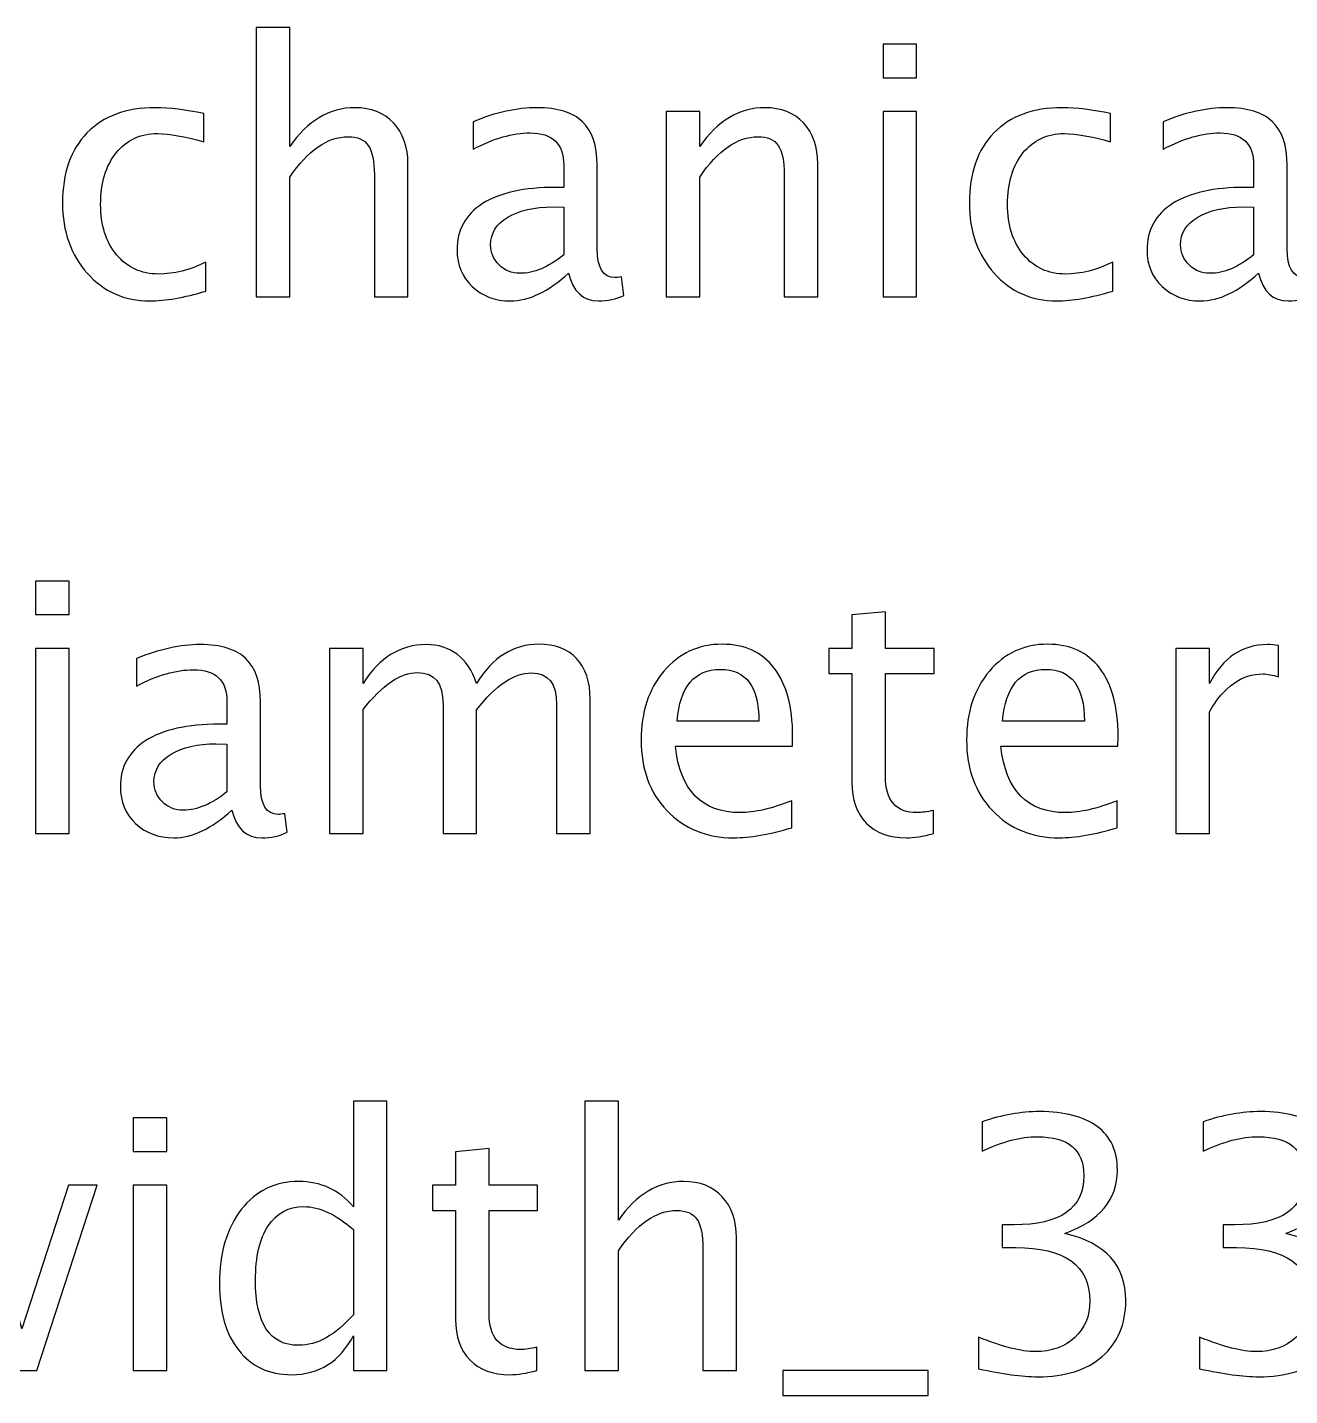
# Model space of a CAD drawing. Header units: centimetres. Extents: x -11.9 to 11.9, y -6.8 to 14.1.
# Drawn here: x -5.896 to -1.31, y 9.176 to 14.15 of the extents above; entities that cross this region are included whole.
import ezdxf

# ---------------------------------------------------------------- set-up
doc = ezdxf.new("R2010")
doc.units = ezdxf.units.CM
doc.header["$MEASUREMENT"] = 0
doc.layers.add('Layer 1', color=7, linetype='Continuous')

msp = doc.modelspace()

# ---------------------------------------------------------------- linework, layer by layer
at = {"layer": 'Layer 1'}
for points, knots in [([(-5.06487, 13.17044), (-5.06487, 13.17044), (-5.06487, 14.14961), (-5.06487, 14.14961), (-5.06487, 14.14961), (-5.06487, 14.14961), (-4.94295, 14.14961), (-4.94295, 14.14961), (-4.94295, 14.14961), (-4.94295, 14.14961), (-4.94295, 13.71633), (-4.94295, 13.71633), (-4.94295, 13.71633), (-4.87839, 13.81052), (-4.79923, 13.85751), (-4.70567, 13.85751), (-4.70567, 13.85751), (-4.64683, 13.85751), (-4.60005, 13.8391), (-4.56555, 13.80205), (-4.56555, 13.80205), (-4.53105, 13.76522), (-4.51369, 13.71548), (-4.51369, 13.65325), (-4.51369, 13.65325), (-4.51369, 13.65325), (-4.51369, 13.17044), (-4.51369, 13.17044), (-4.51369, 13.17044), (-4.51369, 13.17044), (-4.63561, 13.17044), (-4.63561, 13.17044), (-4.63561, 13.17044), (-4.63561, 13.17044), (-4.63561, 13.61346), (-4.63561, 13.61346), (-4.63561, 13.61346), (-4.63561, 13.66341), (-4.64302, 13.69897), (-4.65762, 13.72014), (-4.65762, 13.72014), (-4.67244, 13.74152), (-4.69678, 13.7521), (-4.73086, 13.7521), (-4.73086, 13.7521), (-4.80579, 13.7521), (-4.87649, 13.70321), (-4.94295, 13.60542), (-4.94295, 13.60542), (-4.94295, 13.60542), (-4.94295, 13.17044), (-4.94295, 13.17044), (-4.94295, 13.17044), (-4.94295, 13.17044), (-5.06487, 13.17044), (-5.06487, 13.17044)], [0, 0, 0, 0, 0.0666667, 0.0666667, 0.0666667, 0.0666667, 0.1333333, 0.1333333, 0.1333333, 0.1333333, 0.2, 0.2, 0.2, 0.2, 0.2666667, 0.2666667, 0.2666667, 0.2666667, 0.3333333, 0.3333333, 0.3333333, 0.3333333, 0.4, 0.4, 0.4, 0.4, 0.4666667, 0.4666667, 0.4666667, 0.4666667, 0.5333333, 0.5333333, 0.5333333, 0.5333333, 0.6, 0.6, 0.6, 0.6, 0.6666667, 0.6666667, 0.6666667, 0.6666667, 0.7333333, 0.7333333, 0.7333333, 0.7333333, 0.8, 0.8, 0.8, 0.8, 0.8666667, 0.8666667, 0.8666667, 0.8666667, 1, 1, 1, 1]), ([(-2.78712, 13.96673), (-2.78712, 13.96673), (-2.78712, 14.08865), (-2.78712, 14.08865), (-2.78712, 14.08865), (-2.78712, 14.08865), (-2.6652, 14.08865), (-2.6652, 14.08865), (-2.6652, 14.08865), (-2.6652, 14.08865), (-2.6652, 13.96673), (-2.6652, 13.96673), (-2.6652, 13.96673), (-2.6652, 13.96673), (-2.78712, 13.96673), (-2.78712, 13.96673)], [0, 0, 0, 0, 0.2, 0.2, 0.2, 0.2, 0.4, 0.4, 0.4, 0.4, 0.6, 0.6, 0.6, 0.6, 1, 1, 1, 1]), ([(-5.24796, 13.19076), (-5.32691, 13.16705), (-5.39507, 13.1552), (-5.45243, 13.1552), (-5.45243, 13.1552), (-5.54345, 13.1552), (-5.6188, 13.18886), (-5.6787, 13.25595), (-5.6787, 13.25595), (-5.7386, 13.32326), (-5.76866, 13.40814), (-5.76866, 13.51038), (-5.76866, 13.51038), (-5.76866, 13.6196), (-5.73903, 13.7049), (-5.67976, 13.76586), (-5.67976, 13.76586), (-5.62049, 13.82703), (-5.53773, 13.85751), (-5.43147, 13.85751), (-5.43147, 13.85751), (-5.37919, 13.85751), (-5.32035, 13.85031), (-5.25558, 13.83592), (-5.25558, 13.83592), (-5.25558, 13.83592), (-5.25558, 13.73305), (-5.25558, 13.73305), (-5.25558, 13.73305), (-5.32437, 13.75337), (-5.38046, 13.76353), (-5.42364, 13.76353), (-5.42364, 13.76353), (-5.4863, 13.76353), (-5.53646, 13.74004), (-5.57393, 13.69326), (-5.57393, 13.69326), (-5.61139, 13.64648), (-5.63023, 13.58404), (-5.63023, 13.50614), (-5.63023, 13.50614), (-5.63023, 13.43058), (-5.61076, 13.36962), (-5.57202, 13.32284), (-5.57202, 13.32284), (-5.53329, 13.27627), (-5.4827, 13.25299), (-5.41983, 13.25299), (-5.41983, 13.25299), (-5.36416, 13.25299), (-5.30701, 13.26738), (-5.24796, 13.29617), (-5.24796, 13.29617), (-5.24796, 13.29617), (-5.24796, 13.19076), (-5.24796, 13.19076)], [0, 0, 0, 0, 0.0666667, 0.0666667, 0.0666667, 0.0666667, 0.1333333, 0.1333333, 0.1333333, 0.1333333, 0.2, 0.2, 0.2, 0.2, 0.2666667, 0.2666667, 0.2666667, 0.2666667, 0.3333333, 0.3333333, 0.3333333, 0.3333333, 0.4, 0.4, 0.4, 0.4, 0.4666667, 0.4666667, 0.4666667, 0.4666667, 0.5333333, 0.5333333, 0.5333333, 0.5333333, 0.6, 0.6, 0.6, 0.6, 0.6666667, 0.6666667, 0.6666667, 0.6666667, 0.7333333, 0.7333333, 0.7333333, 0.7333333, 0.8, 0.8, 0.8, 0.8, 0.8666667, 0.8666667, 0.8666667, 0.8666667, 1, 1, 1, 1]), ([(-3.9297, 13.25617), (-4.00293, 13.18886), (-4.07342, 13.1552), (-4.14115, 13.1552), (-4.14115, 13.1552), (-4.19682, 13.1552), (-4.24318, 13.17256), (-4.27979, 13.20748), (-4.27979, 13.20748), (-4.31662, 13.24241), (-4.33504, 13.28643), (-4.33504, 13.33956), (-4.33504, 13.33956), (-4.33504, 13.41301), (-4.30414, 13.46953), (-4.24233, 13.5089), (-4.24233, 13.5089), (-4.18052, 13.54827), (-4.09183, 13.56795), (-3.97626, 13.56795), (-3.97626, 13.56795), (-3.97626, 13.56795), (-3.94769, 13.56795), (-3.94769, 13.56795), (-3.94769, 13.56795), (-3.94769, 13.56795), (-3.94769, 13.64902), (-3.94769, 13.64902), (-3.94769, 13.64902), (-3.94769, 13.72712), (-3.98833, 13.76607), (-4.06982, 13.76607), (-4.06982, 13.76607), (-4.1329, 13.76607), (-4.2019, 13.74617), (-4.27662, 13.70638), (-4.27662, 13.70638), (-4.27662, 13.70638), (-4.27662, 13.80671), (-4.27662, 13.80671), (-4.27662, 13.80671), (-4.19449, 13.84058), (-4.11702, 13.85751), (-4.04442, 13.85751), (-4.04442, 13.85751), (-3.9697, 13.85751), (-3.91446, 13.84058), (-3.87911, 13.8065), (-3.87911, 13.8065), (-3.84355, 13.77242), (-3.82577, 13.71993), (-3.82577, 13.64902), (-3.82577, 13.64902), (-3.82577, 13.64902), (-3.82577, 13.34485), (-3.82577, 13.34485), (-3.82577, 13.34485), (-3.82577, 13.27522), (-3.80439, 13.24029), (-3.76142, 13.24029), (-3.76142, 13.24029), (-3.75613, 13.24029), (-3.7483, 13.24114), (-3.73793, 13.24283), (-3.73793, 13.24283), (-3.73793, 13.24283), (-3.72925, 13.1751), (-3.72925, 13.1751), (-3.72925, 13.1751), (-3.75698, 13.16176), (-3.78746, 13.1552), (-3.8209, 13.1552), (-3.8209, 13.1552), (-3.87784, 13.1552), (-3.91403, 13.18886), (-3.9297, 13.25617)], [0, 0, 0, 0, 0.05, 0.05, 0.05, 0.05, 0.1, 0.1, 0.1, 0.1, 0.15, 0.15, 0.15, 0.15, 0.2, 0.2, 0.2, 0.2, 0.25, 0.25, 0.25, 0.25, 0.3, 0.3, 0.3, 0.3, 0.35, 0.35, 0.35, 0.35, 0.4, 0.4, 0.4, 0.4, 0.45, 0.45, 0.45, 0.45, 0.5, 0.5, 0.5, 0.5, 0.55, 0.55, 0.55, 0.55, 0.6, 0.6, 0.6, 0.6, 0.65, 0.65, 0.65, 0.65, 0.7, 0.7, 0.7, 0.7, 0.75, 0.75, 0.75, 0.75, 0.8, 0.8, 0.8, 0.8, 0.85, 0.85, 0.85, 0.85, 0.9, 0.9, 0.9, 0.9, 1, 1, 1, 1]), ([(-3.57537, 13.17044), (-3.57537, 13.17044), (-3.57537, 13.84354), (-3.57537, 13.84354), (-3.57537, 13.84354), (-3.57537, 13.84354), (-3.45345, 13.84354), (-3.45345, 13.84354), (-3.45345, 13.84354), (-3.45345, 13.84354), (-3.45345, 13.71633), (-3.45345, 13.71633), (-3.45345, 13.71633), (-3.38889, 13.81052), (-3.30973, 13.85751), (-3.21617, 13.85751), (-3.21617, 13.85751), (-3.15733, 13.85751), (-3.11055, 13.8391), (-3.07605, 13.80205), (-3.07605, 13.80205), (-3.04155, 13.76522), (-3.02419, 13.71548), (-3.02419, 13.65325), (-3.02419, 13.65325), (-3.02419, 13.65325), (-3.02419, 13.17044), (-3.02419, 13.17044), (-3.02419, 13.17044), (-3.02419, 13.17044), (-3.14611, 13.17044), (-3.14611, 13.17044), (-3.14611, 13.17044), (-3.14611, 13.17044), (-3.14611, 13.61346), (-3.14611, 13.61346), (-3.14611, 13.61346), (-3.14611, 13.66341), (-3.15352, 13.69897), (-3.16812, 13.72014), (-3.16812, 13.72014), (-3.18294, 13.74152), (-3.20728, 13.7521), (-3.24136, 13.7521), (-3.24136, 13.7521), (-3.31629, 13.7521), (-3.38699, 13.70321), (-3.45345, 13.60542), (-3.45345, 13.60542), (-3.45345, 13.60542), (-3.45345, 13.17044), (-3.45345, 13.17044), (-3.45345, 13.17044), (-3.45345, 13.17044), (-3.57537, 13.17044), (-3.57537, 13.17044)], [0, 0, 0, 0, 0.0666667, 0.0666667, 0.0666667, 0.0666667, 0.1333333, 0.1333333, 0.1333333, 0.1333333, 0.2, 0.2, 0.2, 0.2, 0.2666667, 0.2666667, 0.2666667, 0.2666667, 0.3333333, 0.3333333, 0.3333333, 0.3333333, 0.4, 0.4, 0.4, 0.4, 0.4666667, 0.4666667, 0.4666667, 0.4666667, 0.5333333, 0.5333333, 0.5333333, 0.5333333, 0.6, 0.6, 0.6, 0.6, 0.6666667, 0.6666667, 0.6666667, 0.6666667, 0.7333333, 0.7333333, 0.7333333, 0.7333333, 0.8, 0.8, 0.8, 0.8, 0.8666667, 0.8666667, 0.8666667, 0.8666667, 1, 1, 1, 1]), ([(-2.78712, 13.17044), (-2.78712, 13.17044), (-2.78712, 13.84354), (-2.78712, 13.84354), (-2.78712, 13.84354), (-2.78712, 13.84354), (-2.6652, 13.84354), (-2.6652, 13.84354), (-2.6652, 13.84354), (-2.6652, 13.84354), (-2.6652, 13.17044), (-2.6652, 13.17044), (-2.6652, 13.17044), (-2.6652, 13.17044), (-2.78712, 13.17044), (-2.78712, 13.17044)], [0, 0, 0, 0, 0.2, 0.2, 0.2, 0.2, 0.4, 0.4, 0.4, 0.4, 0.6, 0.6, 0.6, 0.6, 1, 1, 1, 1]), ([(-1.95273, 13.19076), (-2.03168, 13.16705), (-2.09984, 13.1552), (-2.1572, 13.1552), (-2.1572, 13.1552), (-2.24822, 13.1552), (-2.32357, 13.18886), (-2.38347, 13.25595), (-2.38347, 13.25595), (-2.44337, 13.32326), (-2.47343, 13.40814), (-2.47343, 13.51038), (-2.47343, 13.51038), (-2.47343, 13.6196), (-2.4438, 13.7049), (-2.38453, 13.76586), (-2.38453, 13.76586), (-2.32526, 13.82703), (-2.2425, 13.85751), (-2.13624, 13.85751), (-2.13624, 13.85751), (-2.08396, 13.85751), (-2.02512, 13.85031), (-1.96035, 13.83592), (-1.96035, 13.83592), (-1.96035, 13.83592), (-1.96035, 13.73305), (-1.96035, 13.73305), (-1.96035, 13.73305), (-2.02914, 13.75337), (-2.08523, 13.76353), (-2.12841, 13.76353), (-2.12841, 13.76353), (-2.19107, 13.76353), (-2.24123, 13.74004), (-2.2787, 13.69326), (-2.2787, 13.69326), (-2.31616, 13.64648), (-2.335, 13.58404), (-2.335, 13.50614), (-2.335, 13.50614), (-2.335, 13.43058), (-2.31553, 13.36962), (-2.27679, 13.32284), (-2.27679, 13.32284), (-2.23806, 13.27627), (-2.18747, 13.25299), (-2.1246, 13.25299), (-2.1246, 13.25299), (-2.06893, 13.25299), (-2.01178, 13.26738), (-1.95273, 13.29617), (-1.95273, 13.29617), (-1.95273, 13.29617), (-1.95273, 13.19076), (-1.95273, 13.19076)], [0, 0, 0, 0, 0.0666667, 0.0666667, 0.0666667, 0.0666667, 0.1333333, 0.1333333, 0.1333333, 0.1333333, 0.2, 0.2, 0.2, 0.2, 0.2666667, 0.2666667, 0.2666667, 0.2666667, 0.3333333, 0.3333333, 0.3333333, 0.3333333, 0.4, 0.4, 0.4, 0.4, 0.4666667, 0.4666667, 0.4666667, 0.4666667, 0.5333333, 0.5333333, 0.5333333, 0.5333333, 0.6, 0.6, 0.6, 0.6, 0.6666667, 0.6666667, 0.6666667, 0.6666667, 0.7333333, 0.7333333, 0.7333333, 0.7333333, 0.8, 0.8, 0.8, 0.8, 0.8666667, 0.8666667, 0.8666667, 0.8666667, 1, 1, 1, 1]), ([(-1.42272, 13.25617), (-1.49595, 13.18886), (-1.56644, 13.1552), (-1.63417, 13.1552), (-1.63417, 13.1552), (-1.68984, 13.1552), (-1.7362, 13.17256), (-1.77281, 13.20748), (-1.77281, 13.20748), (-1.80964, 13.24241), (-1.82806, 13.28643), (-1.82806, 13.33956), (-1.82806, 13.33956), (-1.82806, 13.41301), (-1.79716, 13.46953), (-1.73535, 13.5089), (-1.73535, 13.5089), (-1.67354, 13.54827), (-1.58485, 13.56795), (-1.46928, 13.56795), (-1.46928, 13.56795), (-1.46928, 13.56795), (-1.44071, 13.56795), (-1.44071, 13.56795), (-1.44071, 13.56795), (-1.44071, 13.56795), (-1.44071, 13.64902), (-1.44071, 13.64902), (-1.44071, 13.64902), (-1.44071, 13.72712), (-1.48135, 13.76607), (-1.56284, 13.76607), (-1.56284, 13.76607), (-1.62592, 13.76607), (-1.69492, 13.74617), (-1.76964, 13.70638), (-1.76964, 13.70638), (-1.76964, 13.70638), (-1.76964, 13.80671), (-1.76964, 13.80671), (-1.76964, 13.80671), (-1.68751, 13.84058), (-1.61004, 13.85751), (-1.53744, 13.85751), (-1.53744, 13.85751), (-1.46272, 13.85751), (-1.40748, 13.84058), (-1.37213, 13.8065), (-1.37213, 13.8065), (-1.33657, 13.77242), (-1.31879, 13.71993), (-1.31879, 13.64902), (-1.31879, 13.64902), (-1.31879, 13.64902), (-1.31879, 13.34485), (-1.31879, 13.34485), (-1.31879, 13.34485), (-1.31879, 13.27522), (-1.29741, 13.24029), (-1.25444, 13.24029), (-1.25444, 13.24029), (-1.24915, 13.24029), (-1.24132, 13.24114), (-1.23095, 13.24283), (-1.23095, 13.24283), (-1.23095, 13.24283), (-1.22227, 13.1751), (-1.22227, 13.1751), (-1.22227, 13.1751), (-1.25, 13.16176), (-1.28048, 13.1552), (-1.31392, 13.1552), (-1.31392, 13.1552), (-1.37086, 13.1552), (-1.40705, 13.18886), (-1.42272, 13.25617)], [0, 0, 0, 0, 0.05, 0.05, 0.05, 0.05, 0.1, 0.1, 0.1, 0.1, 0.15, 0.15, 0.15, 0.15, 0.2, 0.2, 0.2, 0.2, 0.25, 0.25, 0.25, 0.25, 0.3, 0.3, 0.3, 0.3, 0.35, 0.35, 0.35, 0.35, 0.4, 0.4, 0.4, 0.4, 0.45, 0.45, 0.45, 0.45, 0.5, 0.5, 0.5, 0.5, 0.55, 0.55, 0.55, 0.55, 0.6, 0.6, 0.6, 0.6, 0.65, 0.65, 0.65, 0.65, 0.7, 0.7, 0.7, 0.7, 0.75, 0.75, 0.75, 0.75, 0.8, 0.8, 0.8, 0.8, 0.85, 0.85, 0.85, 0.85, 0.9, 0.9, 0.9, 0.9, 1, 1, 1, 1]), ([(-3.94769, 13.32263), (-3.94769, 13.32263), (-3.94769, 13.49556), (-3.94769, 13.49556), (-3.94769, 13.49556), (-3.94769, 13.49556), (-3.98685, 13.49683), (-3.98685, 13.49683), (-3.98685, 13.49683), (-4.05458, 13.49683), (-4.10919, 13.48434), (-4.15089, 13.45937), (-4.15089, 13.45937), (-4.19238, 13.43418), (-4.21312, 13.40095), (-4.21312, 13.35946), (-4.21312, 13.35946), (-4.21312, 13.33046), (-4.20275, 13.30591), (-4.18222, 13.2858), (-4.18222, 13.2858), (-4.16147, 13.26569), (-4.13628, 13.25553), (-4.10644, 13.25553), (-4.10644, 13.25553), (-4.05564, 13.25553), (-4.00272, 13.27797), (-3.94769, 13.32263)], [0, 0, 0, 0, 0.125, 0.125, 0.125, 0.125, 0.25, 0.25, 0.25, 0.25, 0.375, 0.375, 0.375, 0.375, 0.5, 0.5, 0.5, 0.5, 0.625, 0.625, 0.625, 0.625, 0.75, 0.75, 0.75, 0.75, 1, 1, 1, 1]), ([(-1.44071, 13.32263), (-1.44071, 13.32263), (-1.44071, 13.49556), (-1.44071, 13.49556), (-1.44071, 13.49556), (-1.44071, 13.49556), (-1.47987, 13.49683), (-1.47987, 13.49683), (-1.47987, 13.49683), (-1.5476, 13.49683), (-1.60221, 13.48434), (-1.64391, 13.45937), (-1.64391, 13.45937), (-1.6854, 13.43418), (-1.70614, 13.40095), (-1.70614, 13.35946), (-1.70614, 13.35946), (-1.70614, 13.33046), (-1.69577, 13.30591), (-1.67524, 13.2858), (-1.67524, 13.2858), (-1.65449, 13.26569), (-1.6293, 13.25553), (-1.59946, 13.25553), (-1.59946, 13.25553), (-1.54866, 13.25553), (-1.49574, 13.27797), (-1.44071, 13.32263)], [0, 0, 0, 0, 0.125, 0.125, 0.125, 0.125, 0.25, 0.25, 0.25, 0.25, 0.375, 0.375, 0.375, 0.375, 0.5, 0.5, 0.5, 0.5, 0.625, 0.625, 0.625, 0.625, 0.75, 0.75, 0.75, 0.75, 1, 1, 1, 1]), ([(-5.86698, 12.01516), (-5.86698, 12.01516), (-5.86698, 12.13708), (-5.86698, 12.13708), (-5.86698, 12.13708), (-5.86698, 12.13708), (-5.74506, 12.13708), (-5.74506, 12.13708), (-5.74506, 12.13708), (-5.74506, 12.13708), (-5.74506, 12.01516), (-5.74506, 12.01516), (-5.74506, 12.01516), (-5.74506, 12.01516), (-5.86698, 12.01516), (-5.86698, 12.01516)], [0, 0, 0, 0, 0.2, 0.2, 0.2, 0.2, 0.4, 0.4, 0.4, 0.4, 0.6, 0.6, 0.6, 0.6, 1, 1, 1, 1]), ([(-2.60435, 11.21908), (-2.64203, 11.20871), (-2.67483, 11.20363), (-2.70256, 11.20363), (-2.70256, 11.20363), (-2.76479, 11.20363), (-2.81326, 11.22141), (-2.84798, 11.25697), (-2.84798, 11.25697), (-2.8829, 11.29253), (-2.90026, 11.34185), (-2.90026, 11.40514), (-2.90026, 11.40514), (-2.90026, 11.40514), (-2.90026, 11.80053), (-2.90026, 11.80053), (-2.90026, 11.80053), (-2.90026, 11.80053), (-2.9845, 11.80053), (-2.9845, 11.80053), (-2.9845, 11.80053), (-2.9845, 11.80053), (-2.9845, 11.89197), (-2.9845, 11.89197), (-2.9845, 11.89197), (-2.9845, 11.89197), (-2.90026, 11.89197), (-2.90026, 11.89197), (-2.90026, 11.89197), (-2.90026, 11.89197), (-2.90026, 12.01368), (-2.90026, 12.01368), (-2.90026, 12.01368), (-2.90026, 12.01368), (-2.77834, 12.02532), (-2.77834, 12.02532), (-2.77834, 12.02532), (-2.77834, 12.02532), (-2.77834, 11.89197), (-2.77834, 11.89197), (-2.77834, 11.89197), (-2.77834, 11.89197), (-2.60181, 11.89197), (-2.60181, 11.89197), (-2.60181, 11.89197), (-2.60181, 11.89197), (-2.60181, 11.80053), (-2.60181, 11.80053), (-2.60181, 11.80053), (-2.60181, 11.80053), (-2.77834, 11.80053), (-2.77834, 11.80053), (-2.77834, 11.80053), (-2.77834, 11.80053), (-2.77834, 11.42715), (-2.77834, 11.42715), (-2.77834, 11.42715), (-2.77834, 11.3391), (-2.74003, 11.29507), (-2.66362, 11.29507), (-2.66362, 11.29507), (-2.64732, 11.29507), (-2.62763, 11.29782), (-2.60435, 11.30311), (-2.60435, 11.30311), (-2.60435, 11.30311), (-2.60435, 11.21908), (-2.60435, 11.21908)], [0, 0, 0, 0, 0.0555556, 0.0555556, 0.0555556, 0.0555556, 0.1111111, 0.1111111, 0.1111111, 0.1111111, 0.1666667, 0.1666667, 0.1666667, 0.1666667, 0.2222222, 0.2222222, 0.2222222, 0.2222222, 0.2777778, 0.2777778, 0.2777778, 0.2777778, 0.3333333, 0.3333333, 0.3333333, 0.3333333, 0.3888889, 0.3888889, 0.3888889, 0.3888889, 0.4444444, 0.4444444, 0.4444444, 0.4444444, 0.5, 0.5, 0.5, 0.5, 0.5555556, 0.5555556, 0.5555556, 0.5555556, 0.6111111, 0.6111111, 0.6111111, 0.6111111, 0.6666667, 0.6666667, 0.6666667, 0.6666667, 0.7222222, 0.7222222, 0.7222222, 0.7222222, 0.7777778, 0.7777778, 0.7777778, 0.7777778, 0.8333333, 0.8333333, 0.8333333, 0.8333333, 0.8888889, 0.8888889, 0.8888889, 0.8888889, 1, 1, 1, 1]), ([(-5.86698, 11.21887), (-5.86698, 11.21887), (-5.86698, 11.89197), (-5.86698, 11.89197), (-5.86698, 11.89197), (-5.86698, 11.89197), (-5.74506, 11.89197), (-5.74506, 11.89197), (-5.74506, 11.89197), (-5.74506, 11.89197), (-5.74506, 11.21887), (-5.74506, 11.21887), (-5.74506, 11.21887), (-5.74506, 11.21887), (-5.86698, 11.21887), (-5.86698, 11.21887)], [0, 0, 0, 0, 0.2, 0.2, 0.2, 0.2, 0.4, 0.4, 0.4, 0.4, 0.6, 0.6, 0.6, 0.6, 1, 1, 1, 1]), ([(-5.15303, 11.3046), (-5.22626, 11.23729), (-5.29675, 11.20363), (-5.36448, 11.20363), (-5.36448, 11.20363), (-5.42015, 11.20363), (-5.46651, 11.22099), (-5.50312, 11.25591), (-5.50312, 11.25591), (-5.53995, 11.29084), (-5.55837, 11.33486), (-5.55837, 11.38799), (-5.55837, 11.38799), (-5.55837, 11.46144), (-5.52747, 11.51796), (-5.46566, 11.55733), (-5.46566, 11.55733), (-5.40385, 11.5967), (-5.31516, 11.61638), (-5.19959, 11.61638), (-5.19959, 11.61638), (-5.19959, 11.61638), (-5.17102, 11.61638), (-5.17102, 11.61638), (-5.17102, 11.61638), (-5.17102, 11.61638), (-5.17102, 11.69745), (-5.17102, 11.69745), (-5.17102, 11.69745), (-5.17102, 11.77555), (-5.21166, 11.8145), (-5.29315, 11.8145), (-5.29315, 11.8145), (-5.35623, 11.8145), (-5.42523, 11.7946), (-5.49995, 11.75481), (-5.49995, 11.75481), (-5.49995, 11.75481), (-5.49995, 11.85514), (-5.49995, 11.85514), (-5.49995, 11.85514), (-5.41782, 11.88901), (-5.34035, 11.90594), (-5.26775, 11.90594), (-5.26775, 11.90594), (-5.19303, 11.90594), (-5.13779, 11.88901), (-5.10244, 11.85493), (-5.10244, 11.85493), (-5.06688, 11.82085), (-5.0491, 11.76836), (-5.0491, 11.69745), (-5.0491, 11.69745), (-5.0491, 11.69745), (-5.0491, 11.39328), (-5.0491, 11.39328), (-5.0491, 11.39328), (-5.0491, 11.32365), (-5.02772, 11.28872), (-4.98475, 11.28872), (-4.98475, 11.28872), (-4.97946, 11.28872), (-4.97163, 11.28957), (-4.96126, 11.29126), (-4.96126, 11.29126), (-4.96126, 11.29126), (-4.95258, 11.22353), (-4.95258, 11.22353), (-4.95258, 11.22353), (-4.98031, 11.21019), (-5.01079, 11.20363), (-5.04423, 11.20363), (-5.04423, 11.20363), (-5.10117, 11.20363), (-5.13736, 11.23729), (-5.15303, 11.3046)], [0, 0, 0, 0, 0.05, 0.05, 0.05, 0.05, 0.1, 0.1, 0.1, 0.1, 0.15, 0.15, 0.15, 0.15, 0.2, 0.2, 0.2, 0.2, 0.25, 0.25, 0.25, 0.25, 0.3, 0.3, 0.3, 0.3, 0.35, 0.35, 0.35, 0.35, 0.4, 0.4, 0.4, 0.4, 0.45, 0.45, 0.45, 0.45, 0.5, 0.5, 0.5, 0.5, 0.55, 0.55, 0.55, 0.55, 0.6, 0.6, 0.6, 0.6, 0.65, 0.65, 0.65, 0.65, 0.7, 0.7, 0.7, 0.7, 0.75, 0.75, 0.75, 0.75, 0.8, 0.8, 0.8, 0.8, 0.85, 0.85, 0.85, 0.85, 0.9, 0.9, 0.9, 0.9, 1, 1, 1, 1]), ([(-4.7987, 11.21887), (-4.7987, 11.21887), (-4.7987, 11.89197), (-4.7987, 11.89197), (-4.7987, 11.89197), (-4.7987, 11.89197), (-4.67678, 11.89197), (-4.67678, 11.89197), (-4.67678, 11.89197), (-4.67678, 11.89197), (-4.67678, 11.76476), (-4.67678, 11.76476), (-4.67678, 11.76476), (-4.6173, 11.85895), (-4.5411, 11.90594), (-4.44776, 11.90594), (-4.44776, 11.90594), (-4.3578, 11.90594), (-4.29663, 11.85895), (-4.26403, 11.76476), (-4.26403, 11.76476), (-4.20624, 11.8598), (-4.13089, 11.90721), (-4.03839, 11.90721), (-4.03839, 11.90721), (-3.97934, 11.90721), (-3.93341, 11.88985), (-3.9006, 11.85493), (-3.9006, 11.85493), (-3.86779, 11.82), (-3.85128, 11.77111), (-3.85128, 11.70824), (-3.85128, 11.70824), (-3.85128, 11.70824), (-3.85128, 11.21887), (-3.85128, 11.21887), (-3.85128, 11.21887), (-3.85128, 11.21887), (-3.9732, 11.21887), (-3.9732, 11.21887), (-3.9732, 11.21887), (-3.9732, 11.21887), (-3.9732, 11.68814), (-3.9732, 11.68814), (-3.9732, 11.68814), (-3.9732, 11.76476), (-4.00368, 11.80307), (-4.06464, 11.80307), (-4.06464, 11.80307), (-4.12793, 11.80307), (-4.19439, 11.75841), (-4.26403, 11.66887), (-4.26403, 11.66887), (-4.26403, 11.66887), (-4.26403, 11.21887), (-4.26403, 11.21887), (-4.26403, 11.21887), (-4.26403, 11.21887), (-4.38595, 11.21887), (-4.38595, 11.21887), (-4.38595, 11.21887), (-4.38595, 11.21887), (-4.38595, 11.68856), (-4.38595, 11.68856), (-4.38595, 11.68856), (-4.38595, 11.76582), (-4.41685, 11.80434), (-4.47887, 11.80434), (-4.47887, 11.80434), (-4.54047, 11.80434), (-4.60651, 11.75947), (-4.67678, 11.66951), (-4.67678, 11.66951), (-4.67678, 11.66951), (-4.67678, 11.21887), (-4.67678, 11.21887), (-4.67678, 11.21887), (-4.67678, 11.21887), (-4.7987, 11.21887), (-4.7987, 11.21887)], [0, 0, 0, 0, 0.047619, 0.047619, 0.047619, 0.047619, 0.0952381, 0.0952381, 0.0952381, 0.0952381, 0.1428571, 0.1428571, 0.1428571, 0.1428571, 0.1904762, 0.1904762, 0.1904762, 0.1904762, 0.2380952, 0.2380952, 0.2380952, 0.2380952, 0.2857143, 0.2857143, 0.2857143, 0.2857143, 0.3333333, 0.3333333, 0.3333333, 0.3333333, 0.3809524, 0.3809524, 0.3809524, 0.3809524, 0.4285714, 0.4285714, 0.4285714, 0.4285714, 0.4761905, 0.4761905, 0.4761905, 0.4761905, 0.5238095, 0.5238095, 0.5238095, 0.5238095, 0.5714286, 0.5714286, 0.5714286, 0.5714286, 0.6190476, 0.6190476, 0.6190476, 0.6190476, 0.6666667, 0.6666667, 0.6666667, 0.6666667, 0.7142857, 0.7142857, 0.7142857, 0.7142857, 0.7619048, 0.7619048, 0.7619048, 0.7619048, 0.8095238, 0.8095238, 0.8095238, 0.8095238, 0.8571429, 0.8571429, 0.8571429, 0.8571429, 0.9047619, 0.9047619, 0.9047619, 0.9047619, 1, 1, 1, 1]), ([(-3.11891, 11.24046), (-3.20082, 11.21591), (-3.27089, 11.20363), (-3.32931, 11.20363), (-3.32931, 11.20363), (-3.429, 11.20363), (-3.51007, 11.23665), (-3.57251, 11.30248), (-3.57251, 11.30248), (-3.63495, 11.36831), (-3.66628, 11.45361), (-3.66628, 11.5586), (-3.66628, 11.5586), (-3.66628, 11.66041), (-3.63876, 11.74402), (-3.58352, 11.80942), (-3.58352, 11.80942), (-3.52827, 11.87461), (-3.45758, 11.90721), (-3.37143, 11.90721), (-3.37143, 11.90721), (-3.28994, 11.90721), (-3.22686, 11.87821), (-3.18241, 11.82022), (-3.18241, 11.82022), (-3.13796, 11.76222), (-3.11573, 11.68009), (-3.11573, 11.57362), (-3.11573, 11.57362), (-3.11573, 11.57362), (-3.11637, 11.53637), (-3.11637, 11.53637), (-3.11637, 11.53637), (-3.11637, 11.53637), (-3.54182, 11.53637), (-3.54182, 11.53637), (-3.54182, 11.53637), (-3.52404, 11.3755), (-3.44551, 11.29507), (-3.30645, 11.29507), (-3.30645, 11.29507), (-3.25543, 11.29507), (-3.19299, 11.30946), (-3.11891, 11.33825), (-3.11891, 11.33825), (-3.11891, 11.33825), (-3.11891, 11.24046), (-3.11891, 11.24046)], [0, 0, 0, 0, 0.0769231, 0.0769231, 0.0769231, 0.0769231, 0.1538462, 0.1538462, 0.1538462, 0.1538462, 0.2307692, 0.2307692, 0.2307692, 0.2307692, 0.3076923, 0.3076923, 0.3076923, 0.3076923, 0.3846154, 0.3846154, 0.3846154, 0.3846154, 0.4615385, 0.4615385, 0.4615385, 0.4615385, 0.5384615, 0.5384615, 0.5384615, 0.5384615, 0.6153846, 0.6153846, 0.6153846, 0.6153846, 0.6923077, 0.6923077, 0.6923077, 0.6923077, 0.7692308, 0.7692308, 0.7692308, 0.7692308, 0.8461538, 0.8461538, 0.8461538, 0.8461538, 1, 1, 1, 1]), ([(-1.93633, 11.24046), (-2.01824, 11.21591), (-2.08831, 11.20363), (-2.14673, 11.20363), (-2.14673, 11.20363), (-2.24642, 11.20363), (-2.32749, 11.23665), (-2.38993, 11.30248), (-2.38993, 11.30248), (-2.45237, 11.36831), (-2.4837, 11.45361), (-2.4837, 11.5586), (-2.4837, 11.5586), (-2.4837, 11.66041), (-2.45618, 11.74402), (-2.40094, 11.80942), (-2.40094, 11.80942), (-2.34569, 11.87461), (-2.275, 11.90721), (-2.18885, 11.90721), (-2.18885, 11.90721), (-2.10736, 11.90721), (-2.04428, 11.87821), (-1.99983, 11.82022), (-1.99983, 11.82022), (-1.95538, 11.76222), (-1.93315, 11.68009), (-1.93315, 11.57362), (-1.93315, 11.57362), (-1.93315, 11.57362), (-1.93379, 11.53637), (-1.93379, 11.53637), (-1.93379, 11.53637), (-1.93379, 11.53637), (-2.35924, 11.53637), (-2.35924, 11.53637), (-2.35924, 11.53637), (-2.34146, 11.3755), (-2.26293, 11.29507), (-2.12387, 11.29507), (-2.12387, 11.29507), (-2.07285, 11.29507), (-2.01041, 11.30946), (-1.93633, 11.33825), (-1.93633, 11.33825), (-1.93633, 11.33825), (-1.93633, 11.24046), (-1.93633, 11.24046)], [0, 0, 0, 0, 0.0769231, 0.0769231, 0.0769231, 0.0769231, 0.1538462, 0.1538462, 0.1538462, 0.1538462, 0.2307692, 0.2307692, 0.2307692, 0.2307692, 0.3076923, 0.3076923, 0.3076923, 0.3076923, 0.3846154, 0.3846154, 0.3846154, 0.3846154, 0.4615385, 0.4615385, 0.4615385, 0.4615385, 0.5384615, 0.5384615, 0.5384615, 0.5384615, 0.6153846, 0.6153846, 0.6153846, 0.6153846, 0.6923077, 0.6923077, 0.6923077, 0.6923077, 0.7692308, 0.7692308, 0.7692308, 0.7692308, 0.8461538, 0.8461538, 0.8461538, 0.8461538, 1, 1, 1, 1]), ([(-1.72276, 11.21887), (-1.72276, 11.21887), (-1.72276, 11.89197), (-1.72276, 11.89197), (-1.72276, 11.89197), (-1.72276, 11.89197), (-1.60084, 11.89197), (-1.60084, 11.89197), (-1.60084, 11.89197), (-1.60084, 11.89197), (-1.60084, 11.76476), (-1.60084, 11.76476), (-1.60084, 11.76476), (-1.55237, 11.85895), (-1.48209, 11.90594), (-1.38981, 11.90594), (-1.38981, 11.90594), (-1.37732, 11.90594), (-1.3642, 11.90488), (-1.35065, 11.90277), (-1.35065, 11.90277), (-1.35065, 11.90277), (-1.35065, 11.78868), (-1.35065, 11.78868), (-1.35065, 11.78868), (-1.37182, 11.79566), (-1.39044, 11.79926), (-1.40653, 11.79926), (-1.40653, 11.79926), (-1.484, 11.79926), (-1.54877, 11.75354), (-1.60084, 11.66189), (-1.60084, 11.66189), (-1.60084, 11.66189), (-1.60084, 11.21887), (-1.60084, 11.21887), (-1.60084, 11.21887), (-1.60084, 11.21887), (-1.72276, 11.21887), (-1.72276, 11.21887)], [0, 0, 0, 0, 0.0909091, 0.0909091, 0.0909091, 0.0909091, 0.1818182, 0.1818182, 0.1818182, 0.1818182, 0.2727273, 0.2727273, 0.2727273, 0.2727273, 0.3636364, 0.3636364, 0.3636364, 0.3636364, 0.4545455, 0.4545455, 0.4545455, 0.4545455, 0.5454545, 0.5454545, 0.5454545, 0.5454545, 0.6363636, 0.6363636, 0.6363636, 0.6363636, 0.7272727, 0.7272727, 0.7272727, 0.7272727, 0.8181818, 0.8181818, 0.8181818, 0.8181818, 1, 1, 1, 1]), ([(-3.53547, 11.62781), (-3.53547, 11.62781), (-3.23829, 11.62781), (-3.23829, 11.62781), (-3.23829, 11.62781), (-3.23829, 11.75312), (-3.28507, 11.81577), (-3.37841, 11.81577), (-3.37841, 11.81577), (-3.47239, 11.81577), (-3.52467, 11.75312), (-3.53547, 11.62781)], [0, 0, 0, 0, 0.25, 0.25, 0.25, 0.25, 0.5, 0.5, 0.5, 0.5, 1, 1, 1, 1]), ([(-2.35289, 11.62781), (-2.35289, 11.62781), (-2.05571, 11.62781), (-2.05571, 11.62781), (-2.05571, 11.62781), (-2.05571, 11.75312), (-2.10249, 11.81577), (-2.19583, 11.81577), (-2.19583, 11.81577), (-2.28981, 11.81577), (-2.34209, 11.75312), (-2.35289, 11.62781)], [0, 0, 0, 0, 0.25, 0.25, 0.25, 0.25, 0.5, 0.5, 0.5, 0.5, 1, 1, 1, 1]), ([(-5.17102, 11.37106), (-5.17102, 11.37106), (-5.17102, 11.54399), (-5.17102, 11.54399), (-5.17102, 11.54399), (-5.17102, 11.54399), (-5.21018, 11.54526), (-5.21018, 11.54526), (-5.21018, 11.54526), (-5.27791, 11.54526), (-5.33252, 11.53277), (-5.37422, 11.5078), (-5.37422, 11.5078), (-5.41571, 11.48261), (-5.43645, 11.44938), (-5.43645, 11.40789), (-5.43645, 11.40789), (-5.43645, 11.37889), (-5.42608, 11.35434), (-5.40555, 11.33423), (-5.40555, 11.33423), (-5.3848, 11.31412), (-5.35961, 11.30396), (-5.32977, 11.30396), (-5.32977, 11.30396), (-5.27897, 11.30396), (-5.22605, 11.3264), (-5.17102, 11.37106)], [0, 0, 0, 0, 0.125, 0.125, 0.125, 0.125, 0.25, 0.25, 0.25, 0.25, 0.375, 0.375, 0.375, 0.375, 0.5, 0.5, 0.5, 0.5, 0.625, 0.625, 0.625, 0.625, 0.75, 0.75, 0.75, 0.75, 1, 1, 1, 1]), ([(-4.71191, 9.2673), (-4.71191, 9.2673), (-4.71191, 9.39367), (-4.71191, 9.39367), (-4.71191, 9.39367), (-4.76165, 9.29926), (-4.83658, 9.25206), (-4.9367, 9.25206), (-4.9367, 9.25206), (-5.01798, 9.25206), (-5.0819, 9.28148), (-5.12847, 9.34054), (-5.12847, 9.34054), (-5.17504, 9.39959), (-5.19832, 9.48024), (-5.19832, 9.58247), (-5.19832, 9.58247), (-5.19832, 9.69423), (-5.17186, 9.78419), (-5.11916, 9.85235), (-5.11916, 9.85235), (-5.06624, 9.92029), (-4.99681, 9.95437), (-4.91066, 9.95437), (-4.91066, 9.95437), (-4.83087, 9.95437), (-4.7644, 9.92389), (-4.71191, 9.86272), (-4.71191, 9.86272), (-4.71191, 9.86272), (-4.71191, 10.24647), (-4.71191, 10.24647), (-4.71191, 10.24647), (-4.71191, 10.24647), (-4.58999, 10.24647), (-4.58999, 10.24647), (-4.58999, 10.24647), (-4.58999, 10.24647), (-4.58999, 9.2673), (-4.58999, 9.2673), (-4.58999, 9.2673), (-4.58999, 9.2673), (-4.71191, 9.2673), (-4.71191, 9.2673)], [0, 0, 0, 0, 0.0833333, 0.0833333, 0.0833333, 0.0833333, 0.1666667, 0.1666667, 0.1666667, 0.1666667, 0.25, 0.25, 0.25, 0.25, 0.3333333, 0.3333333, 0.3333333, 0.3333333, 0.4166667, 0.4166667, 0.4166667, 0.4166667, 0.5, 0.5, 0.5, 0.5, 0.5833333, 0.5833333, 0.5833333, 0.5833333, 0.6666667, 0.6666667, 0.6666667, 0.6666667, 0.75, 0.75, 0.75, 0.75, 0.8333333, 0.8333333, 0.8333333, 0.8333333, 1, 1, 1, 1]), ([(-3.87075, 9.2673), (-3.87075, 9.2673), (-3.87075, 10.24647), (-3.87075, 10.24647), (-3.87075, 10.24647), (-3.87075, 10.24647), (-3.74883, 10.24647), (-3.74883, 10.24647), (-3.74883, 10.24647), (-3.74883, 10.24647), (-3.74883, 9.81319), (-3.74883, 9.81319), (-3.74883, 9.81319), (-3.68427, 9.90738), (-3.60511, 9.95437), (-3.51155, 9.95437), (-3.51155, 9.95437), (-3.45271, 9.95437), (-3.40593, 9.93596), (-3.37143, 9.89891), (-3.37143, 9.89891), (-3.33693, 9.86208), (-3.31957, 9.81234), (-3.31957, 9.75011), (-3.31957, 9.75011), (-3.31957, 9.75011), (-3.31957, 9.2673), (-3.31957, 9.2673), (-3.31957, 9.2673), (-3.31957, 9.2673), (-3.44149, 9.2673), (-3.44149, 9.2673), (-3.44149, 9.2673), (-3.44149, 9.2673), (-3.44149, 9.71032), (-3.44149, 9.71032), (-3.44149, 9.71032), (-3.44149, 9.76027), (-3.4489, 9.79583), (-3.4635, 9.817), (-3.4635, 9.817), (-3.47832, 9.83838), (-3.50266, 9.84896), (-3.53674, 9.84896), (-3.53674, 9.84896), (-3.61167, 9.84896), (-3.68237, 9.80007), (-3.74883, 9.70228), (-3.74883, 9.70228), (-3.74883, 9.70228), (-3.74883, 9.2673), (-3.74883, 9.2673), (-3.74883, 9.2673), (-3.74883, 9.2673), (-3.87075, 9.2673), (-3.87075, 9.2673)], [0, 0, 0, 0, 0.0666667, 0.0666667, 0.0666667, 0.0666667, 0.1333333, 0.1333333, 0.1333333, 0.1333333, 0.2, 0.2, 0.2, 0.2, 0.2666667, 0.2666667, 0.2666667, 0.2666667, 0.3333333, 0.3333333, 0.3333333, 0.3333333, 0.4, 0.4, 0.4, 0.4, 0.4666667, 0.4666667, 0.4666667, 0.4666667, 0.5333333, 0.5333333, 0.5333333, 0.5333333, 0.6, 0.6, 0.6, 0.6, 0.6666667, 0.6666667, 0.6666667, 0.6666667, 0.7333333, 0.7333333, 0.7333333, 0.7333333, 0.8, 0.8, 0.8, 0.8, 0.8666667, 0.8666667, 0.8666667, 0.8666667, 1, 1, 1, 1]), ([(-2.43988, 9.27365), (-2.43988, 9.27365), (-2.43988, 9.38795), (-2.43988, 9.38795), (-2.43988, 9.38795), (-2.35267, 9.35324), (-2.2843, 9.33588), (-2.23414, 9.33588), (-2.23414, 9.33588), (-2.17508, 9.33588), (-2.12746, 9.35281), (-2.09084, 9.38689), (-2.09084, 9.38689), (-2.05422, 9.42097), (-2.03602, 9.46542), (-2.03602, 9.52003), (-2.03602, 9.52003), (-2.03602, 9.64957), (-2.12619, 9.71434), (-2.30653, 9.71434), (-2.30653, 9.71434), (-2.30653, 9.71434), (-2.35479, 9.71434), (-2.35479, 9.71434), (-2.35479, 9.71434), (-2.35479, 9.71434), (-2.35479, 9.79626), (-2.35479, 9.79626), (-2.35479, 9.79626), (-2.35479, 9.79626), (-2.31203, 9.79689), (-2.31203, 9.79689), (-2.31203, 9.79689), (-2.14249, 9.79689), (-2.05761, 9.85658), (-2.05761, 9.97617), (-2.05761, 9.97617), (-2.05761, 10.06994), (-2.11391, 10.11693), (-2.22631, 10.11693), (-2.22631, 10.11693), (-2.28663, 10.11693), (-2.35352, 10.09957), (-2.42718, 10.06486), (-2.42718, 10.06486), (-2.42718, 10.06486), (-2.42718, 10.17154), (-2.42718, 10.17154), (-2.42718, 10.17154), (-2.355, 10.19609), (-2.28536, 10.20837), (-2.21848, 10.20837), (-2.21848, 10.20837), (-2.12746, 10.20837), (-2.0574, 10.19017), (-2.00871, 10.15376), (-2.00871, 10.15376), (-1.96003, 10.11757), (-1.93569, 10.06486), (-1.93569, 9.99586), (-1.93569, 9.99586), (-1.93569, 9.88812), (-1.9994, 9.81128), (-2.12704, 9.76556), (-2.12704, 9.76556), (-1.97908, 9.73106), (-1.90521, 9.64999), (-1.90521, 9.52194), (-1.90521, 9.52194), (-1.90521, 9.43558), (-1.93378, 9.36763), (-1.99072, 9.31831), (-1.99072, 9.31831), (-2.04766, 9.26899), (-2.12598, 9.24444), (-2.22546, 9.24444), (-2.22546, 9.24444), (-2.28219, 9.24444), (-2.35352, 9.25418), (-2.43988, 9.27365)], [0, 0, 0, 0, 0.047619, 0.047619, 0.047619, 0.047619, 0.0952381, 0.0952381, 0.0952381, 0.0952381, 0.1428571, 0.1428571, 0.1428571, 0.1428571, 0.1904762, 0.1904762, 0.1904762, 0.1904762, 0.2380952, 0.2380952, 0.2380952, 0.2380952, 0.2857143, 0.2857143, 0.2857143, 0.2857143, 0.3333333, 0.3333333, 0.3333333, 0.3333333, 0.3809524, 0.3809524, 0.3809524, 0.3809524, 0.4285714, 0.4285714, 0.4285714, 0.4285714, 0.4761905, 0.4761905, 0.4761905, 0.4761905, 0.5238095, 0.5238095, 0.5238095, 0.5238095, 0.5714286, 0.5714286, 0.5714286, 0.5714286, 0.6190476, 0.6190476, 0.6190476, 0.6190476, 0.6666667, 0.6666667, 0.6666667, 0.6666667, 0.7142857, 0.7142857, 0.7142857, 0.7142857, 0.7619048, 0.7619048, 0.7619048, 0.7619048, 0.8095238, 0.8095238, 0.8095238, 0.8095238, 0.8571429, 0.8571429, 0.8571429, 0.8571429, 0.9047619, 0.9047619, 0.9047619, 0.9047619, 1, 1, 1, 1]), ([(-1.63682, 9.27365), (-1.63682, 9.27365), (-1.63682, 9.38795), (-1.63682, 9.38795), (-1.63682, 9.38795), (-1.54961, 9.35324), (-1.48124, 9.33588), (-1.43108, 9.33588), (-1.43108, 9.33588), (-1.37202, 9.33588), (-1.3244, 9.35281), (-1.28778, 9.38689), (-1.28778, 9.38689), (-1.25116, 9.42097), (-1.23296, 9.46542), (-1.23296, 9.52003), (-1.23296, 9.52003), (-1.23296, 9.64957), (-1.32313, 9.71434), (-1.50347, 9.71434), (-1.50347, 9.71434), (-1.50347, 9.71434), (-1.55173, 9.71434), (-1.55173, 9.71434), (-1.55173, 9.71434), (-1.55173, 9.71434), (-1.55173, 9.79626), (-1.55173, 9.79626), (-1.55173, 9.79626), (-1.55173, 9.79626), (-1.50897, 9.79689), (-1.50897, 9.79689), (-1.50897, 9.79689), (-1.33943, 9.79689), (-1.25455, 9.85658), (-1.25455, 9.97617), (-1.25455, 9.97617), (-1.25455, 10.06994), (-1.31085, 10.11693), (-1.42325, 10.11693), (-1.42325, 10.11693), (-1.48357, 10.11693), (-1.55046, 10.09957), (-1.62412, 10.06486), (-1.62412, 10.06486), (-1.62412, 10.06486), (-1.62412, 10.17154), (-1.62412, 10.17154), (-1.62412, 10.17154), (-1.55194, 10.19609), (-1.4823, 10.20837), (-1.41542, 10.20837), (-1.41542, 10.20837), (-1.3244, 10.20837), (-1.25434, 10.19017), (-1.20565, 10.15376), (-1.20565, 10.15376), (-1.15697, 10.11757), (-1.13263, 10.06486), (-1.13263, 9.99586), (-1.13263, 9.99586), (-1.13263, 9.88812), (-1.19634, 9.81128), (-1.32398, 9.76556), (-1.32398, 9.76556), (-1.17602, 9.73106), (-1.10215, 9.64999), (-1.10215, 9.52194), (-1.10215, 9.52194), (-1.10215, 9.43558), (-1.13072, 9.36763), (-1.18766, 9.31831), (-1.18766, 9.31831), (-1.2446, 9.26899), (-1.32292, 9.24444), (-1.4224, 9.24444), (-1.4224, 9.24444), (-1.47913, 9.24444), (-1.55046, 9.25418), (-1.63682, 9.27365)], [0, 0, 0, 0, 0.047619, 0.047619, 0.047619, 0.047619, 0.0952381, 0.0952381, 0.0952381, 0.0952381, 0.1428571, 0.1428571, 0.1428571, 0.1428571, 0.1904762, 0.1904762, 0.1904762, 0.1904762, 0.2380952, 0.2380952, 0.2380952, 0.2380952, 0.2857143, 0.2857143, 0.2857143, 0.2857143, 0.3333333, 0.3333333, 0.3333333, 0.3333333, 0.3809524, 0.3809524, 0.3809524, 0.3809524, 0.4285714, 0.4285714, 0.4285714, 0.4285714, 0.4761905, 0.4761905, 0.4761905, 0.4761905, 0.5238095, 0.5238095, 0.5238095, 0.5238095, 0.5714286, 0.5714286, 0.5714286, 0.5714286, 0.6190476, 0.6190476, 0.6190476, 0.6190476, 0.6666667, 0.6666667, 0.6666667, 0.6666667, 0.7142857, 0.7142857, 0.7142857, 0.7142857, 0.7619048, 0.7619048, 0.7619048, 0.7619048, 0.8095238, 0.8095238, 0.8095238, 0.8095238, 0.8571429, 0.8571429, 0.8571429, 0.8571429, 0.9047619, 0.9047619, 0.9047619, 0.9047619, 1, 1, 1, 1]), ([(-5.51201, 10.06359), (-5.51201, 10.06359), (-5.51201, 10.18551), (-5.51201, 10.18551), (-5.51201, 10.18551), (-5.51201, 10.18551), (-5.39009, 10.18551), (-5.39009, 10.18551), (-5.39009, 10.18551), (-5.39009, 10.18551), (-5.39009, 10.06359), (-5.39009, 10.06359), (-5.39009, 10.06359), (-5.39009, 10.06359), (-5.51201, 10.06359), (-5.51201, 10.06359)], [0, 0, 0, 0, 0.2, 0.2, 0.2, 0.2, 0.4, 0.4, 0.4, 0.4, 0.6, 0.6, 0.6, 0.6, 1, 1, 1, 1]), ([(-4.04474, 9.26751), (-4.08242, 9.25714), (-4.11522, 9.25206), (-4.14295, 9.25206), (-4.14295, 9.25206), (-4.20518, 9.25206), (-4.25365, 9.26984), (-4.28837, 9.3054), (-4.28837, 9.3054), (-4.32329, 9.34096), (-4.34065, 9.39028), (-4.34065, 9.45357), (-4.34065, 9.45357), (-4.34065, 9.45357), (-4.34065, 9.84896), (-4.34065, 9.84896), (-4.34065, 9.84896), (-4.34065, 9.84896), (-4.42489, 9.84896), (-4.42489, 9.84896), (-4.42489, 9.84896), (-4.42489, 9.84896), (-4.42489, 9.9404), (-4.42489, 9.9404), (-4.42489, 9.9404), (-4.42489, 9.9404), (-4.34065, 9.9404), (-4.34065, 9.9404), (-4.34065, 9.9404), (-4.34065, 9.9404), (-4.34065, 10.06211), (-4.34065, 10.06211), (-4.34065, 10.06211), (-4.34065, 10.06211), (-4.21873, 10.07375), (-4.21873, 10.07375), (-4.21873, 10.07375), (-4.21873, 10.07375), (-4.21873, 9.9404), (-4.21873, 9.9404), (-4.21873, 9.9404), (-4.21873, 9.9404), (-4.0422, 9.9404), (-4.0422, 9.9404), (-4.0422, 9.9404), (-4.0422, 9.9404), (-4.0422, 9.84896), (-4.0422, 9.84896), (-4.0422, 9.84896), (-4.0422, 9.84896), (-4.21873, 9.84896), (-4.21873, 9.84896), (-4.21873, 9.84896), (-4.21873, 9.84896), (-4.21873, 9.47558), (-4.21873, 9.47558), (-4.21873, 9.47558), (-4.21873, 9.38753), (-4.18042, 9.3435), (-4.10401, 9.3435), (-4.10401, 9.3435), (-4.08771, 9.3435), (-4.06802, 9.34625), (-4.04474, 9.35154), (-4.04474, 9.35154), (-4.04474, 9.35154), (-4.04474, 9.26751), (-4.04474, 9.26751)], [0, 0, 0, 0, 0.0555556, 0.0555556, 0.0555556, 0.0555556, 0.1111111, 0.1111111, 0.1111111, 0.1111111, 0.1666667, 0.1666667, 0.1666667, 0.1666667, 0.2222222, 0.2222222, 0.2222222, 0.2222222, 0.2777778, 0.2777778, 0.2777778, 0.2777778, 0.3333333, 0.3333333, 0.3333333, 0.3333333, 0.3888889, 0.3888889, 0.3888889, 0.3888889, 0.4444444, 0.4444444, 0.4444444, 0.4444444, 0.5, 0.5, 0.5, 0.5, 0.5555556, 0.5555556, 0.5555556, 0.5555556, 0.6111111, 0.6111111, 0.6111111, 0.6111111, 0.6666667, 0.6666667, 0.6666667, 0.6666667, 0.7222222, 0.7222222, 0.7222222, 0.7222222, 0.7777778, 0.7777778, 0.7777778, 0.7777778, 0.8333333, 0.8333333, 0.8333333, 0.8333333, 0.8888889, 0.8888889, 0.8888889, 0.8888889, 1, 1, 1, 1]), ([(-6.41181, 9.2673), (-6.41181, 9.2673), (-6.60485, 9.9404), (-6.60485, 9.9404), (-6.60485, 9.9404), (-6.60485, 9.9404), (-6.48589, 9.9404), (-6.48589, 9.9404), (-6.48589, 9.9404), (-6.48589, 9.9404), (-6.33794, 9.4178), (-6.33794, 9.4178), (-6.33794, 9.4178), (-6.33794, 9.4178), (-6.17834, 9.9404), (-6.17834, 9.9404), (-6.17834, 9.9404), (-6.17834, 9.9404), (-6.05642, 9.9404), (-6.05642, 9.9404), (-6.05642, 9.9404), (-6.05642, 9.9404), (-5.91609, 9.41864), (-5.91609, 9.41864), (-5.91609, 9.41864), (-5.91609, 9.41864), (-5.74633, 9.9404), (-5.74633, 9.9404), (-5.74633, 9.9404), (-5.74633, 9.9404), (-5.64219, 9.9404), (-5.64219, 9.9404), (-5.64219, 9.9404), (-5.64219, 9.9404), (-5.8619, 9.2673), (-5.8619, 9.2673), (-5.8619, 9.2673), (-5.8619, 9.2673), (-5.98382, 9.2673), (-5.98382, 9.2673), (-5.98382, 9.2673), (-5.98382, 9.2673), (-6.12818, 9.79223), (-6.12818, 9.79223), (-6.12818, 9.79223), (-6.12818, 9.79223), (-6.28989, 9.2673), (-6.28989, 9.2673), (-6.28989, 9.2673), (-6.28989, 9.2673), (-6.41181, 9.2673), (-6.41181, 9.2673)], [0, 0, 0, 0, 0.0714286, 0.0714286, 0.0714286, 0.0714286, 0.1428571, 0.1428571, 0.1428571, 0.1428571, 0.2142857, 0.2142857, 0.2142857, 0.2142857, 0.2857143, 0.2857143, 0.2857143, 0.2857143, 0.3571429, 0.3571429, 0.3571429, 0.3571429, 0.4285714, 0.4285714, 0.4285714, 0.4285714, 0.5, 0.5, 0.5, 0.5, 0.5714286, 0.5714286, 0.5714286, 0.5714286, 0.6428571, 0.6428571, 0.6428571, 0.6428571, 0.7142857, 0.7142857, 0.7142857, 0.7142857, 0.7857143, 0.7857143, 0.7857143, 0.7857143, 0.8571429, 0.8571429, 0.8571429, 0.8571429, 1, 1, 1, 1]), ([(-5.51201, 9.2673), (-5.51201, 9.2673), (-5.51201, 9.9404), (-5.51201, 9.9404), (-5.51201, 9.9404), (-5.51201, 9.9404), (-5.39009, 9.9404), (-5.39009, 9.9404), (-5.39009, 9.9404), (-5.39009, 9.9404), (-5.39009, 9.2673), (-5.39009, 9.2673), (-5.39009, 9.2673), (-5.39009, 9.2673), (-5.51201, 9.2673), (-5.51201, 9.2673)], [0, 0, 0, 0, 0.2, 0.2, 0.2, 0.2, 0.4, 0.4, 0.4, 0.4, 0.6, 0.6, 0.6, 0.6, 1, 1, 1, 1]), ([(-4.71191, 9.77932), (-4.7752, 9.83499), (-4.8351, 9.86293), (-4.89183, 9.86293), (-4.89183, 9.86293), (-4.94771, 9.86293), (-4.99089, 9.83965), (-5.02158, 9.79287), (-5.02158, 9.79287), (-5.05227, 9.7463), (-5.06751, 9.68026), (-5.06751, 9.59475), (-5.06751, 9.59475), (-5.06751, 9.43748), (-5.01544, 9.35874), (-4.91109, 9.35874), (-4.91109, 9.35874), (-4.84335, 9.35874), (-4.77689, 9.39578), (-4.71191, 9.46965), (-4.71191, 9.46965), (-4.71191, 9.46965), (-4.71191, 9.77932), (-4.71191, 9.77932)], [0, 0, 0, 0, 0.1428571, 0.1428571, 0.1428571, 0.1428571, 0.2857143, 0.2857143, 0.2857143, 0.2857143, 0.4285714, 0.4285714, 0.4285714, 0.4285714, 0.5714286, 0.5714286, 0.5714286, 0.5714286, 0.7142857, 0.7142857, 0.7142857, 0.7142857, 1, 1, 1, 1]), ([(-3.15108, 9.17586), (-3.15108, 9.17586), (-3.15108, 9.2673), (-3.15108, 9.2673), (-3.15108, 9.2673), (-3.15108, 9.2673), (-2.62276, 9.2673), (-2.62276, 9.2673), (-2.62276, 9.2673), (-2.62276, 9.2673), (-2.62276, 9.17586), (-2.62276, 9.17586), (-2.62276, 9.17586), (-2.62276, 9.17586), (-3.15108, 9.17586), (-3.15108, 9.17586)], [0, 0, 0, 0, 0.2, 0.2, 0.2, 0.2, 0.4, 0.4, 0.4, 0.4, 0.6, 0.6, 0.6, 0.6, 1, 1, 1, 1])]:
    msp.add_open_spline(points, degree=3, knots=knots, dxfattribs=at)

doc.saveas('drawing.dxf')
